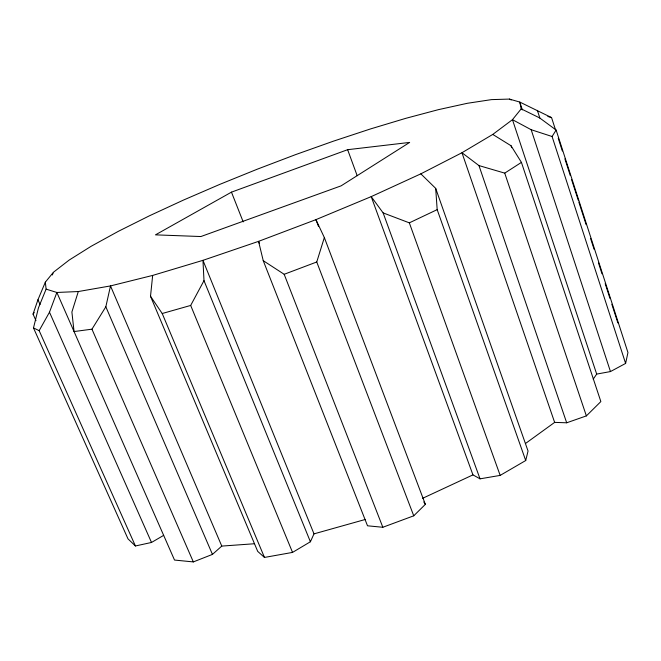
<?xml version="1.0" encoding="UTF-8"?>
<svg xmlns="http://www.w3.org/2000/svg" width="661" height="661" viewBox="0 0 661 661"><rect width="100%" height="100%" fill="white"/><g stroke="black" fill="none" stroke-linecap="round" stroke-linejoin="round"><path stroke-width="0.99" d="M310.397 541.764L203.993 280.652L202.96 260.335L314 533.865L310.397 541.764L292.542 552.406L264.474 557.438L257.699 551.373L150.51 296.268L152.666 275.422L202.96 260.335L258.567 241.356L315.925 219.642L371.209 196.623L420.834 173.843L461.965 152.732L492.767 134.423L512.465 119.674L521.198 108.867L519.786 102.058L509.416 99.084L491.47 99.621L467.36 103.29L438.383 109.66L405.714 118.352L370.4 128.969L333.351 141.19L295.393 154.691L257.278 169.191L219.733 184.402L183.518 200.052L149.411 215.808L118.302 231.35L91.177 246.264L69.149 260.079L53.434 272.258L45.336 282.164L37.95 299.764L33.05 314.099L35.991 320.684M593.206 379.191L596.685 374.093L610.467 371.565L625.612 363.426L627.95 352.544L556.132 130.052L539.624 117.898L521.198 108.867M254.32 543.755L221.782 546.085L110.503 285.916L78.304 291.542L71.892 312.025L74.057 331.558L91.953 329.178L105.834 306.795L110.503 285.916L152.666 275.422M480.035 478.837L383.132 212.9L371.209 196.623L472.954 474.879L480.035 478.837L500.17 475.399L525.718 460.527L528.048 451.025L435.69 188.377L420.834 173.843M163.655 535.36L151.509 542.458L135.422 545.978L127.994 538.855L33.496 327.93L38.445 307.877L46.113 289.13L45.336 282.164M259.319 243.281L258.567 241.356L263.235 260.674L367.516 525.801L382.835 527.271L413.745 515.811L316.751 261.987L324.344 237.563L315.925 219.642L318.486 226.401M135.422 545.978L39.156 330.649L49.484 312.207L56.863 292.468L78.304 291.542M52.326 274.984L53.062 273.167M150.51 296.268L162.218 313.512L190.674 305.44L203.993 280.652M625.612 363.426L552.084 136.505L556.132 130.052M33.05 314.099L34.248 312.546M525.569 443.44L554.637 422.387L566.692 422.792L586.373 415.901L600.857 401.574L521.43 162.383L511.036 145.742L492.767 134.423M413.745 515.811L425.353 504.351L324.344 237.563M46.113 289.13L56.863 292.468L174.521 560.057L193.334 561.916L212.454 554.397L221.782 546.085M554.637 422.387L461.965 152.732L478.961 165.581L504.731 173.124L521.43 162.383M231.466 192.144L155.475 234.853L200.894 236.539L341.101 185.848L409.638 142.421L347.636 149.692L231.466 192.144L243.19 221.889M383.132 212.9L409.333 222.848L437.177 209.636L435.69 188.377M422.619 498.311L472.954 474.879M263.235 260.674L284.172 274.29L316.751 261.987M314 533.865L365.541 519.397M547.862 116.468L551.563 117.608L555.372 129.399M596.685 374.093L512.465 119.674L531.171 129.713L552.084 136.505M551.563 117.608L519.786 102.058L522.347 109.883M509.416 99.084L511.226 99.951M33.496 327.93L39.156 330.649M423.784 501.947L425.353 504.351M49.484 312.207L151.509 542.458M37.95 299.764L40.04 304.473M91.953 329.178L193.334 561.916M105.834 306.795L212.454 554.397M162.218 313.512L264.474 557.438M190.674 305.44L292.542 552.406M284.172 274.29L382.835 527.271M347.636 149.692L357.18 175.702M409.333 222.848L500.17 475.399M437.177 209.636L525.718 460.527M478.961 165.581L566.692 422.792M504.731 173.124L586.373 415.901M511.036 145.742L511.688 147.7M531.171 129.713L610.467 371.565M537.36 110.354L539.905 118.187M558.231 138.24L562.354 151.014M564.891 158.871L570.286 175.57M571.55 179.503L578.21 200.134M578.846 202.092L586.142 224.69M590.587 238.447L594.074 249.255M598.511 263.004L602.006 273.811M605.179 283.635L609.938 298.375M611.838 304.267L617.861 322.932"/></g></svg>
